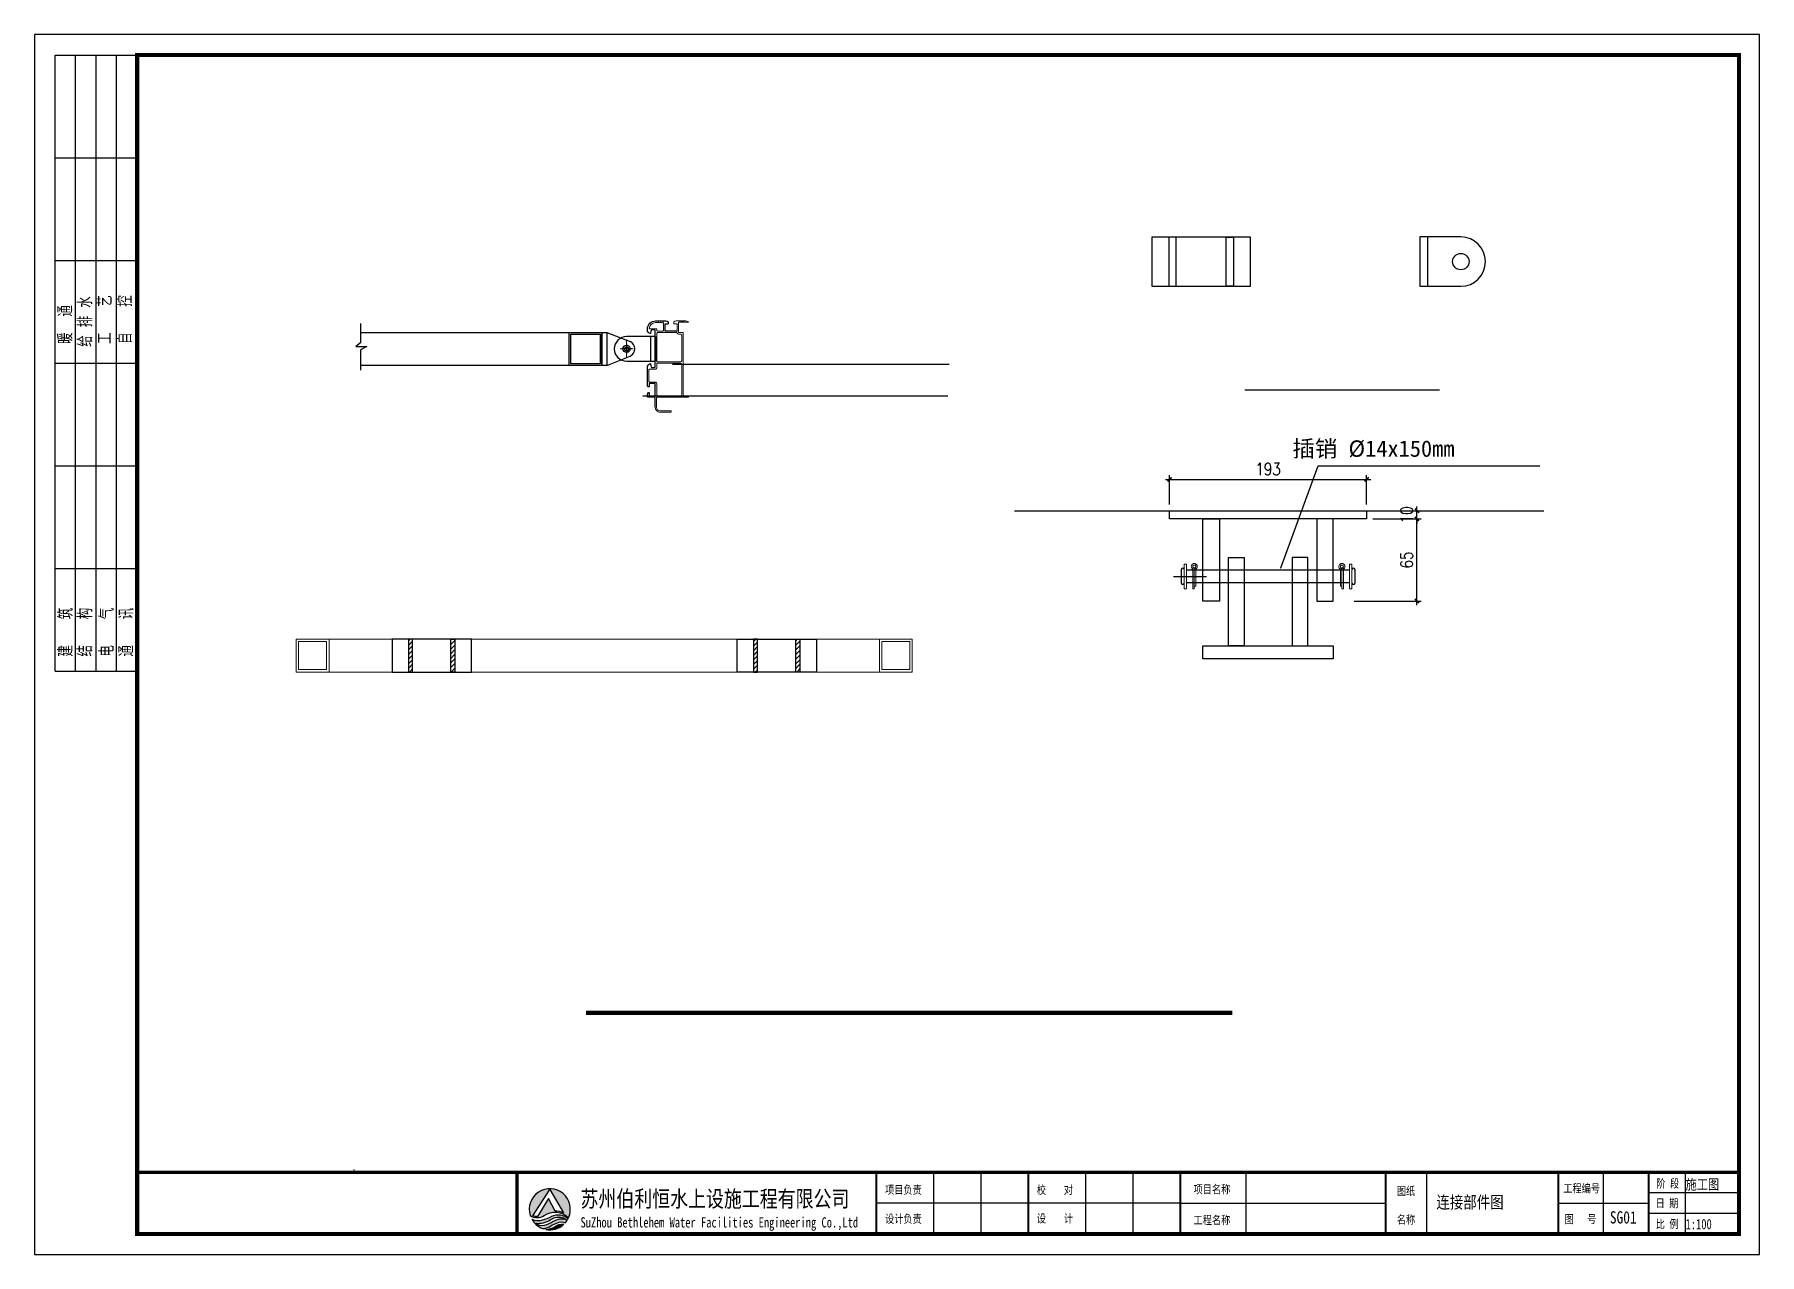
# Model space of a CAD drawing. Header units: millimetres. Extents: x 507050 to 511250, y 497254 to 500224.
import ezdxf
from ezdxf import colors
from ezdxf.entities.mleader import LeaderData, LeaderLine
from ezdxf.math import Vec2, Vec3

# ---------------------------------------------------------------- set-up
doc = ezdxf.new("R2010")
doc.units = ezdxf.units.MM
doc.header["$LTSCALE"] = 1000
doc.linetypes.add('CENTER', pattern=[2, 1.25, -0.25, 0.25, -0.25])
doc.linetypes.add('CENTER2', pattern=[28.575, 19.05, -3.175, 3.175, -3.175])
doc.layers.add('0 [HR] Dim', color=6, linetype='Continuous', lineweight=13)
doc.layers.add('图框', color=7, linetype='Continuous', lineweight=13)
for name, color, linetype in [('hjh文字', 7, 'Continuous'), ('HR-dimension', 9, 'Continuous'), ('W-ALUMINUM_FRAME铝架', 30, 'Continuous'), ('W-STEEL_KEEL钢龙骨', 5, 'Continuous'), ('铝横梁', 220, 'Continuous')]:
    doc.layers.add(name, color=color, linetype=linetype)
doc.styles.add('-宋体', font='', dxfattribs={"width": 0.8})
doc.styles.add('_TCH_DIM', font='SIMPLEX.shx', dxfattribs={"bigfont": 'hztxt.shx'})
doc.styles.add('HZTXT', font='txtw.shx', dxfattribs={"width": 0.8, "bigfont": 'hztxtw.shx'})
doc.styles.get("Standard").update_dxf_attribs({"font": 'simplex.shx', "width": 0.8, "bigfont": 'hztxt.shx'})
doc.styles.add('图框', font='')
doc.styles.add('宋体', font='')
doc.styles.add('黑体', font='simhei.ttf', dxfattribs={"width": 0.8})
doc.styles.get('-宋体').set_extended_font_data('SimSun')
doc.styles.get('图框').set_extended_font_data('SimSun')
doc.styles.get('宋体').set_extended_font_data('SimSun')
doc.dimstyles.new('HR-A2-DIM10', dxfattribs={"dimscale": 10, "dimtxt": 3, "dimasz": 1, "dimexe": 1, "dimexo": 1.5, "dimgap": 1, "dimtad": 1, "dimdec": 1, "dimdsep": 46, "dimtxsty": 'HZTXT', "dimblk": 'ARCHTICK', "dimcen": 0, "dimdle": 1, "dimclrd": 256, "dimclre": 256, "dimclrt": 6, "dimadec": 1, "dimazin": 0, "dimtfac": 1, "dimtdec": 1, "dimtix": 1, "dimtmove": 2, "dimatfit": 3, "dimfxl": 15, "dimtolj": 1, "dimtzin": 0, "dimarcsym": 1})

# ---------------------------------------------------------------- blocks, each defined once
blk = doc.blocks.new('连接')
at = {"layer": 'W-STEEL_KEEL钢龙骨'}
blk.add_lwpolyline([(503898.8, 498604.5), (503898.8, 498534.5), (503958.8, 498534.5), (503958.8, 498604.5)], dxfattribs=at)
blk.add_circle((503928.8, 498604.5), 5, dxfattribs=at)
blk.add_arc((503928.8, 498604.5), 30, 0, 180, dxfattribs=at)
blk = doc.blocks.new('滚轮支架 -left')
for p, q in [((-50, 10), (-22.4, 81)), ((50, 10), (22.4, 81))]:
    blk.add_line(p, q)
at = {"color": 3, "linetype": 'CENTER2'}
for p, q in [((-15, 70), (15, 70)), ((0, 85), (0, 55))]:
    blk.add_line(p, q, dxfattribs=at)
blk.add_lwpolyline([(-50, 10), (50, 10), (50, -5), (-50, -5)], close=True)
blk.add_circle((0, 70), 11)
blk.add_arc((0, 70), 25, 26.1956, 153.8044)
blk = doc.blocks.new('asasd')
at = {"layer": '0 [HR] Dim', "color": 3, "linetype": 'CENTER2'}
for p, q in [((502165.4, 500785.1), (502165.4, 500841.1)), ((502165.4, 500785.1), (502165.4, 500841.1)), ((502185.4, 500813.1), (502145.4, 500813.1)), ((502185.4, 500813.1), (502145.4, 500813.1))]:
    blk.add_line(p, q, dxfattribs=at)
at = {"rotation": 270}
blk.add_blockref('滚轮支架 -left', (502095.4, 500813.1), dxfattribs=at)
blk.add_blockref('滚轮支架 -left', (502095.4, 500813.1), dxfattribs=at)
blk = doc.blocks.new('_ArchTick')
at = {"color": 0, "linetype": 'ByBlock', "const_width": 0.4}
blk.add_lwpolyline([(-0.5, -0.5), (0.5, 0.5)], dxfattribs=at)
blk = doc.blocks.new('*D45')
at = {"layer": 'Defpoints', "color": 0, "ltscale": 1.5, "transparency": 16777216}
for p in [(510293.8, 499140.9), (509813.8, 499064.6), (510293.8, 499064.6)]:
    blk.add_point(p, dxfattribs=at)
at = {"layer": 'HR-dimension', "lineweight": -2, "ltscale": 1.5, "transparency": 16777216}
for p, q in [((509803.8, 499140.9), (510303.8, 499140.9)), ((509813.8, 499079.6), (509813.8, 499150.9)), ((510293.8, 499079.6), (510293.8, 499150.9))]:
    blk.add_line(p, q, dxfattribs=at)
at = {"layer": 'HR-dimension', "lineweight": -2, "ltscale": 1.5, "transparency": 16777216, "xscale": 10, "yscale": 10, "zscale": 10, "rotation": 180}
blk.add_blockref('_ArchTick', (509813.8, 499140.9), dxfattribs=at)
at = {"layer": 'HR-dimension', "lineweight": -2, "ltscale": 1.5, "transparency": 16777216, "xscale": 10, "yscale": 10, "zscale": 10}
blk.add_blockref('_ArchTick', (510293.8, 499140.9), dxfattribs=at)
at = {"layer": 'HR-dimension', "color": 6, "ltscale": 1.5, "transparency": 16777216, "insert": (510053.8, 499165.9), "char_height": 30, "width": 61.714, "attachment_point": 5, "style": 'HZTXT'}
blk.add_mtext('\\A1;{\\Ftxtw,hztxtw|c134;193}', dxfattribs=at)
blk = doc.blocks.new('*D46')
at = {"layer": 'Defpoints', "color": 0, "ltscale": 1.5, "transparency": 16777216}
for p in [(510293.8, 499044.6), (510416.2, 499044.6), (510248.8, 498844.6)]:
    blk.add_point(p, dxfattribs=at)
at = {"layer": 'HR-dimension', "lineweight": -2, "ltscale": 1.5, "transparency": 16777216}
for p, q in [((510308.8, 499044.6), (510426.2, 499044.6)), ((510416.2, 498834.6), (510416.2, 499054.6)), ((510263.8, 498844.6), (510426.2, 498844.6))]:
    blk.add_line(p, q, dxfattribs=at)
at = {"layer": 'HR-dimension', "lineweight": -2, "ltscale": 1.5, "transparency": 16777216, "xscale": 10, "yscale": 10, "zscale": 10}
for p, rotation in [((510416.2, 499044.6), 90), ((510416.2, 498844.6), 270)]:
    blk.add_blockref('_ArchTick', p, dxfattribs=dict(at, rotation=rotation))
at = {"layer": 'HR-dimension', "color": 6, "ltscale": 1.5, "transparency": 16777216, "insert": (510391.2, 498944.6), "char_height": 30, "attachment_point": 5, "rotation": 90, "style": 'HZTXT'}
blk.add_mtext('\\A1;{\\Ftxtw,hztxtw|c134;65}', dxfattribs=at)
blk = doc.blocks.new('*D47')
at = {"layer": 'Defpoints', "color": 0, "ltscale": 1.5, "transparency": 16777216}
for p in [(510293.8, 499064.6), (510293.8, 499044.6), (510416.2, 499064.6)]:
    blk.add_point(p, dxfattribs=at)
at = {"layer": 'HR-dimension', "lineweight": -2, "ltscale": 1.5, "transparency": 16777216}
for p, q in [((510308.8, 499064.6), (510426.2, 499064.6)), ((510308.8, 499044.6), (510426.2, 499044.6)), ((510416.2, 499064.6), (510416.2, 499074.6)), ((510416.2, 499044.6), (510416.2, 499064.6)), ((510416.2, 499044.6), (510416.2, 499034.6))]:
    blk.add_line(p, q, dxfattribs=at)
at = {"layer": 'HR-dimension', "lineweight": -2, "ltscale": 1.5, "transparency": 16777216, "xscale": 10, "yscale": 10, "zscale": 10}
for p, rotation in [((510416.2, 499064.6), 270), ((510416.2, 499044.6), 90)]:
    blk.add_blockref('_ArchTick', p, dxfattribs=dict(at, rotation=rotation))
at = {"layer": 'HR-dimension', "color": 6, "ltscale": 1.5, "transparency": 16777216, "insert": (510391.2, 499054.6), "char_height": 30, "attachment_point": 5, "rotation": 90, "style": 'HZTXT'}
blk.add_mtext('\\A1;10', dxfattribs=at)
blk = doc.blocks.new('adasdasdasd')
at = {"layer": 'W-STEEL_KEEL钢龙骨'}
for points in [[(504452.6, 499048.4), (504572.6, 499048.4), (504572.6, 499108.4), (504452.6, 499108.4)], [(504473.1, 499048.4), (504482.1, 499048.4), (504482.1, 499108.4), (504473.1, 499108.4)], [(504552.1, 499048.4), (504543.1, 499048.4), (504543.1, 499108.4), (504552.1, 499108.4)]]:
    blk.add_lwpolyline(points, close=True, dxfattribs=at)
blk = doc.blocks.new('asdasfasdfdsf')
at = {"layer": 'W-STEEL_KEEL钢龙骨'}
blk.add_lwpolyline([(504961.376286, 498950.51702), (504971.376286, 498950.51702), (504971.376286, 499010.51702), (504961.376286, 499010.51702)], close=True, dxfattribs=at)
for points in [[(505011.376286, 499010.51702), (504971.376286, 499010.51702)], [(504971.376286, 498950.51702), (505011.376286, 498950.51702)]]:
    blk.add_lwpolyline(points, dxfattribs=at)
blk.add_circle((505011.376286, 498980.51702), 9.966616, dxfattribs=at)
blk.add_arc((505011.376286, 498980.51702), 30, 270, 90, dxfattribs=at)
blk = doc.blocks.new('A$C3ad6133d')
at = {"color": 7, "linetype": 'Continuous', "lineweight": 15}
for p, q in [((-3.7, 24), (-3.7, -16)), ((-3.7, 24), (0, 24)), ((3.7, 30.4), (0, 30.4)), ((0, -16), (0, 30.4)), ((3.7, -16), (3.7, 30.4))]:
    blk.add_line(p, q, dxfattribs=at)
at = {"color": 8, "linetype": 'Continuous', "lineweight": 15}
for p, q in [((-4.9, -18.6), (-2.4, -21.4)), ((-3.7, -16), (3.7, -16)), ((4.9, -18.6), (2.4, -21.4))]:
    blk.add_line(p, q, dxfattribs=at)
at = {"color": 7, "linetype": 'Continuous', "lineweight": 15}
for centre, radius, start, end in [((0, -24.1), 7.35, 131.3178, 48.6822), ((-7.1, -16), 3.47, 311.3178, 0), ((0, -24.1), 3.67, 131.3178, 48.6822), ((-7.1, -16), 7.14, 311.3178, 0), ((7.1, -16), 7.14, 180, 228.6822), ((7.1, -16), 3.47, 180, 228.6822)]:
    blk.add_arc(centre, radius, start, end, dxfattribs=at)
blk = doc.blocks.new('$TITLEBLK$00000187')
h = blk.add_hatch(color=140)
h.dxf.hatch_style = 1
h.paths.add_polyline_path([(-294.3, 4.5, 0.294083), (-290.89, 4.48, -0.363756), (-284.97, 3.96, 1.450144)])
h.paths.add_polyline_path([(-289.53, 10.8), (-286.23, 5.12, 0.101723), (-288.23, 5.58), (-289.84, 8.66), (-292.52, 4.26, -0.081837), (-293.64, 4.38)], flags=16)
h = blk.add_hatch(color=174)
h.paths.add_polyline_path([(-285.05, 3.78, 0.296692), (-289.05, 4.29, -0.04264), (-291.3, 3.4, -0.209747), (-293.92, 3.62, 0.179915), (-291.3, 1.33, 0.169783), (-289.28, 1.97, -0.05744), (-287.69, 2.74, -0.214092), (-285.77, 2.71, 0.064571)])
h.paths.add_polyline_path([(-288.71, 3.03, -0.084014), (-290.89, 2.08, -0.271733), (-292.96, 2.61, 0.071966), (-291.58, 2.64, 0.098278), (-289.75, 3.23, -0.072406), (-288.51, 3.9, -0.088156), (-286.96, 4.07, -0.181988), (-285.56, 3.48, 0.206106)], flags=16)
blk.add_hatch(color=174).paths.add_polyline_path([(-286.08, 2.39, 0.189728), (-288.25, 1.81, -0.126537), (-290.52, 1.1, 0.245013)])
for p, q in [((-196, 0), (-196, 15)), ((-184.5, 0), (-184.5, 15)), ((-159, 0), (-159, 15)), ((-147.5, 0), (-147.5, 15)), ((-120, 0), (-120, 15)), ((-76, 0), (-76, 15)), ((-33, 0), (-33, 15)), ((-13, 0), (-13, 15)), ((0, 0), (0, 15)), ((0, 10), (-22, 10)), ((-136, 7.5), (-210, 7.5)), ((-136, 7.5), (-86, 7.5)), ((-44, 7.5), (-22, 7.5)), ((0, 5), (-22, 5))]:
    blk.add_line(p, q)
for points, const_width in [([(-297.54, 0), (-297.54, 15), (0, 15)], 0.8), ([(-210, 0), (-210, 15)], 0.5), ([(-173, 0), (-173, 15)], 0.5), ([(-136, 0), (-136, 15)], 0.5), ([(-86, 0), (-86, 15)], 0.5), ([(-44, 0), (-44, 15)], 0.5), ([(-22, 0), (-22, 15)], 0.5)]:
    blk.add_lwpolyline(points, dxfattribs=dict(const_width=const_width))
for points in [[(-294.3, 4.5, 0.294083), (-290.89, 4.48, -0.363756), (-284.97, 3.96, 1.450144)], [(-293.64, 4.38), (-289.53, 10.8), (-286.23, 5.12, 0.101723), (-288.23, 5.58), (-289.84, 8.66), (-292.52, 4.26, -0.081837)]]:
    blk.add_lwpolyline(points, format="xyb", close=True)
for points in [[(-293.92, 3.62, 0.209747), (-291.3, 3.4, 0.04264), (-289.05, 4.29, -0.296692), (-285.05, 3.78)], [(-292.96, 2.61, 0.071966), (-291.58, 2.64, 0.098278), (-289.75, 3.23, -0.072406), (-288.51, 3.9, -0.088156), (-286.96, 4.07, -0.181988), (-285.56, 3.48, 0.206106), (-288.71, 3.03, -0.084014), (-290.89, 2.08, -0.271733), (-292.96, 2.61)], [(-291.3, 1.33, 0.169783), (-289.28, 1.97, -0.05744), (-287.69, 2.74, -0.214092), (-285.77, 2.71, -0.214092)], [(-290.52, 1.1, 0.126537), (-288.25, 1.81, -0.189728), (-286.08, 2.39, -0.189728)]]:
    blk.add_lwpolyline(points, format="xyb")
for start, end in [(208.4706, 249.2676), (258.5751, 313.6432), (318.8384, 333.6165)]:
    blk.add_arc((-289.53, 6), 5, start, end)
at = {"style": '图框'}
for s, height, width, p in [('阶 段', 2, 0.8, (-20.12, 11.27)), ('苏州伯利恒水上设施工程有限公司', 4, 0.8, (-282.06, 6.56)), ('项目负责', 2, 0.8, (-207.92, 9.74)), ('校    对', 2, 0.8, (-170.97, 9.69)), ('项目名称', 2, 0.8, (-132.8, 9.86)), ('图纸', 2, 0.8, (-83.31, 9.46)), ('工程编号', 2, 0.8, (-42.79, 10.08)), ('日 期', 2, 0.8, (-20.31, 6.48)), ('SuZhou Bethlehem Water Facilities Engineering Co.,Ltd ', 2.5, 0.75, (-282.06, 1.57)), ('设计负责', 2, 0.8, (-207.92, 2.68)), ('设    计 ', 2, 0.8, (-170.97, 2.75)), ('工程名称', 2, 0.8, (-132.8, 2.36)), ('名称', 2, 0.8, (-83.31, 2.46)), ('图   号', 2, 0.8, (-42.46, 2.6)), ('比 例', 2, 0.8, (-20.27, 1.42))]:
    blk.add_text(s, height=height, dxfattribs=dict(at, width=width)).set_placement(p)
for tag, p in [('项目负责人', (-195.69, 9.64)), ('校对', (-155.51, 9.54)), ('设计负责人', (-195.69, 2.2)), ('设计人', (-156.48, 2.3))]:
    blk.add_attdef(tag, p, '', height=3)
for tag, p, height, style, width in [('项目名称', (-115.66, 9.53), 3, '-宋体', 0.8), ('阶段', (-12.96, 10.81), 2.5, '黑体', 0.8), ('图名', (-73.67, 6.22), 3, '-宋体', 0.8), ('日期', (-12.96, 5.8), 2.5, '黑体', 0.8), ('工程名称', (-115.65, 1.97), 3, '-宋体', 0.8), ('图号', (-31.44, 2.55), 3, '_TCH_DIM', 0.7), ('比例', (-12.96, 1.14), 2.5, '黑体', 0.8)]:
    blk.add_attdef(tag, p, '', height=height, dxfattribs=dict(style=style, width=width))
blk = doc.blocks.new('$TITLEBLK$00000095')
for p, q in [((-150, 20), (-150, 0)), ((-150, 20), (0, 20)), ((-125, 20), (-125, 0)), ((-100, 20), (-100, 0)), ((-75, 20), (-75, 0)), ((-75, 20), (-75, 0)), ((-50, 20), (-50, 0)), ((-25, 20), (-25, 0)), ((0, 20), (0, 0)), ((-150, 15), (-75, 15)), ((-75, 15), (0, 15)), ((-150, 10), (-75, 10)), ((-75, 10), (0, 10)), ((-150, 5), (-75, 5)), ((-75, 5), (0, 5))]:
    blk.add_line(p, q)
at = {"width": 0.8}
for s, p in [('建   筑', (-146.45, 15.65)), ('暖  通', (-70.35, 15.73)), ('结   构', (-146.45, 10.91)), ('给 排 水', (-71.03, 10.9)), ('电   气', (-146.45, 5.65)), ('工   艺', (-70.35, 6.13)), ('通   讯', (-146.45, 0.88)), ('自   控', (-70.35, 1.24))]:
    blk.add_text(s, height=3.509, dxfattribs=at).set_placement(p)
blk = doc.blocks.new('rgthtyjyuk')
blk.add_lwpolyline([(0, 0), (420, 0), (420, 297), (0, 297)], close=True)
at = {"const_width": 1}
blk.add_lwpolyline([(25, 5), (415, 5), (415, 292), (25, 292)], close=True, dxfattribs=at)
at = {"const_width": 0.8}
blk.add_lwpolyline([(415, 20), (25, 20)], dxfattribs=at)
at = {"rotation": 90}
blk.add_blockref('$TITLEBLK$00000095', (25, 292), dxfattribs=at)

msp = doc.modelspace()

# ---------------------------------------------------------------- hatches: boundary and pattern name
h = msp.add_hatch()
h.set_pattern_fill('ANSI31', color=256, scale=5)
h.set_pattern_definition([(45, (4477.604, 619.172), (-5.61266008, 5.61266008), [])])
h.paths.add_polyline_path([(507960.9, 498671.9), (507970.9, 498671.9), (507970.9, 498751.9), (507960.9, 498751.9)])
h.paths.add_polyline_path([(508073.9, 498671.9), (508063.9, 498671.9), (508063.9, 498751.9), (508073.9, 498751.9)])
h.paths.add_polyline_path([(508800.9, 498671.9), (508810.9, 498671.9), (508810.9, 498751.9), (508800.9, 498751.9)])
h.paths.add_polyline_path([(508913.9, 498671.9), (508903.9, 498671.9), (508903.9, 498751.9), (508913.9, 498751.9)])

# ---------------------------------------------------------------- linework, layer by layer
at = {"color": 3}
for p, q in [((507844.4, 499498.4), (508431.8, 499498.4)), ((508431.8, 499418.4), (508431.8, 499498.4)), ((508431.8, 499498.4), (508431.8, 499418.4)), ((508431.8, 499418.4), (508431.8, 499469.4)), ((508431.8, 499418.4), (507844.4, 499418.4))]:
    msp.add_line(p, q, dxfattribs=at)
at = {"color": 3, "lineweight": 5}
for p, q in [((508351.8, 499418.4), (508351.8, 499498.4)), ((508431.8, 499438.4), (508431.8, 499498.4)), ((508431.8, 499418.4), (508431.8, 499498.4))]:
    msp.add_line(p, q, dxfattribs=at)
at = {"color": 1, "lineweight": -3}
for p, q in [((508603.3, 499421.4), (509277.7, 499421.4)), ((509274, 499343.4), (508531.6, 499343.4))]:
    msp.add_line(p, q, dxfattribs=at)
at = {"color": 4}
for p, q in [((509842.5, 498921.1), (509842.5, 498888.1)), ((509855.5, 498920.6), (510252.1, 498920.6)), ((510265.1, 498921.1), (510265.1, 498888.1)), ((510252.1, 498888.6), (509855.5, 498888.6))]:
    msp.add_line(p, q, dxfattribs=at)
at = {"color": 1, "linetype": 'CENTER', "ltscale": 0.16}
msp.add_line((509823.8, 498904.6), (509903.8, 498904.6), dxfattribs=at)
at = {"color": 3}
for points in [[(508351.8, 499498.4), (508431.8, 499498.4), (508431.8, 499418.4), (508351.8, 499418.4)], [(508355.8, 499494.4), (508427.8, 499494.4), (508427.8, 499422.4), (508355.8, 499422.4)]]:
    msp.add_lwpolyline(points, close=True, dxfattribs=at)
at = {"color": 3, "lineweight": 5}
for points in [[(508431.8, 499498.4), (508351.8, 499498.4), (508351.8, 499418.4), (508431.8, 499418.4)], [(508427.8, 499494.4), (508355.8, 499494.4), (508355.8, 499422.4), (508427.8, 499422.4)], [(507687.4, 498751.9), (507767.4, 498751.9), (507767.4, 498671.9), (507687.4, 498671.9)], [(509187.4, 498751.9), (509107.4, 498751.9), (509107.4, 498671.9), (509187.4, 498671.9)], [(507693.4, 498745.9), (507761.4, 498745.9), (507761.4, 498677.9), (507693.4, 498677.9)], [(509181.4, 498745.9), (509113.4, 498745.9), (509113.4, 498677.9), (509181.4, 498677.9)]]:
    msp.add_lwpolyline(points, close=True, dxfattribs=at)
for points in [[(509813.8, 499064.6), (510293.8, 499064.6), (510293.8, 499044.6), (509813.8, 499044.6)], [(509895.3, 499044.6), (509935.3, 499044.6), (509935.3, 498844.6), (509895.3, 498844.6)], [(510212.3, 499044.6), (510172.3, 499044.6), (510172.3, 498844.6), (510212.3, 498844.6)], [(507920.9, 498671.9), (508113.9, 498671.9), (508113.9, 498751.9), (507920.9, 498751.9)], [(507960.9, 498671.9), (507970.9, 498671.9), (507970.9, 498751.9), (507960.9, 498751.9)], [(508073.9, 498671.9), (508063.9, 498671.9), (508063.9, 498751.9), (508073.9, 498751.9)], [(508953.9, 498671.9), (508760.9, 498671.9), (508760.9, 498751.9), (508953.9, 498751.9)], [(508800.9, 498671.9), (508810.9, 498671.9), (508810.9, 498751.9), (508800.9, 498751.9)], [(508913.9, 498671.9), (508903.9, 498671.9), (508903.9, 498751.9), (508913.9, 498751.9)]]:
    msp.add_lwpolyline(points, close=True)
msp.add_lwpolyline([(507687.4, 498751.9), (509187.4, 498751.9), (509187.4, 498671.9), (507687.4, 498671.9)], dxfattribs=at)
at = {"const_width": 10}
msp.add_lwpolyline([(508393, 497842.1), (509966.8, 497842.1)], dxfattribs=at)
at = {"color": 4}
for centre, start, end in [((509846, 498921.1), 0, 180), ((510261.6, 498921.1), 0, 180), ((509846, 498888.1), 180, 0), ((510261.6, 498888.1), 180, 0)]:
    msp.add_arc(centre, 3.5, start, end, dxfattribs=at)
at = {"color": 1}
msp.add_solid([(507830.9, 497461, 1.8), (507830.9, 497458.4, 1.8), (507823.2, 497459.7, 1.8)], dxfattribs=at)
at = {"layer": 'W-ALUMINUM_FRAME铝架', "linetype": 'ByBlock', "ltscale": 0.5}
for p, q in [((508585.2, 499518.6), (508585.2, 499502.6)), ((508614.2, 499501.6), (508586.2, 499501.6))]:
    msp.add_line(p, q, dxfattribs=at)
for points in [[(508561.7, 499316.6), (508561.7, 499338.6, 0.414214), (508559.7, 499340.6), (508544.7, 499340.6, -0.414214), (508542.7, 499342.6), (508542.7, 499346.6, -0.2424), (508545.2, 499352.1), (508546.5, 499352.1, -0.414214), (508546.7, 499351.9), (508546.7, 499345.1, 0.414214), (508547.7, 499344.1), (508560.7, 499344.1, 0.414214), (508561.7, 499345.1), (508561.7, 499373.1, 0.414214), (508560.7, 499374.1), (508547.7, 499374.1, 0.414214), (508546.7, 499373.1), (508546.7, 499366.3, -0.414214), (508546.5, 499366.1), (508545.2, 499366.1, -0.414214), (508542.7, 499368.6), (508542.7, 499379), (508542.7, 499393.2, -0.198912), (508542.8, 499393.4), (508543.1, 499393.7, 0.414214), (508543.1, 499394), (508542.8, 499394.3, -0.198912), (508542.7, 499394.4), (508542.7, 499413.2, -0.313684), (508549.3, 499422.6, -0.403535), (508550.5, 499421.8), (508551.8, 499414.4, 0.362489), (508552.8, 499413.6), (508559.7, 499413.6, 0.414214), (508561.7, 499415.6), (508561.7, 499458.5, -0.198912), (508561.8, 499458.6), (508562.1, 499458.9, 0.414214), (508562.1, 499459.2), (508561.8, 499459.5, -0.198912), (508561.7, 499459.7), (508561.7, 499502.6, 0.414214), (508559.7, 499504.6), (508552.8, 499504.6, 0.362489), (508551.8, 499503.8), (508550.5, 499496.4, -0.362489), (508549.5, 499495.6, -0.326255), (508542.7, 499505), (508542.7, 499506.6, -0.414214), (508562.7, 499526.6), (508567.4, 499526.6)], [(508565.1, 499526.6), (508567.4, 499526.6, -0.198912), (508567.6, 499526.5), (508567.9, 499526.1, 0.414214), (508568.2, 499526.1), (508568.5, 499526.5, -0.198912), (508568.6, 499526.6), (508569.4, 499526.6, -0.198912), (508569.6, 499526.5), (508569.9, 499526.1, 0.414214), (508570.2, 499526.1), (508570.5, 499526.5, -0.198912), (508570.6, 499526.6), (508571.4, 499526.6, -0.198912), (508571.6, 499526.5), (508571.9, 499526.1, 0.414214), (508572.2, 499526.1), (508572.5, 499526.5, -0.198912), (508572.6, 499526.6), (508573.4, 499526.6, -0.198912), (508573.6, 499526.5), (508573.9, 499526.1, 0.414214), (508574.2, 499526.1), (508574.5, 499526.5, -0.198912), (508574.6, 499526.6), (508575.4, 499526.6, -0.198912), (508575.6, 499526.5), (508575.9, 499526.1, 0.414214), (508576.2, 499526.1), (508576.5, 499526.5, -0.198912), (508576.6, 499526.6), (508577.4, 499526.6, -0.198912), (508577.6, 499526.5), (508577.9, 499526.1, 0.414214), (508578.2, 499526.1), (508578.5, 499526.5, -0.198912), (508578.6, 499526.6), (508579.4, 499526.6, -0.198912), (508579.6, 499526.5), (508579.9, 499526.1, 0.414214), (508580.2, 499526.1), (508580.5, 499526.5, -0.198912), (508580.6, 499526.6), (508581.4, 499526.6, -0.198912), (508581.6, 499526.5), (508581.9, 499526.1, 0.414214), (508582.2, 499526.1), (508582.5, 499526.5, -0.198912), (508582.6, 499526.6), (508584.4, 499526.6), (508587.7, 499526.6, -0.2424), (508593.2, 499524.1), (508593.2, 499519.8)], [(508586.2, 499519.6), (508593, 499519.6, 0.415615), (508593.2, 499519.8)]]:
    msp.add_lwpolyline(points, format="xyb", dxfattribs=at)
at = {"layer": 'W-ALUMINUM_FRAME铝架', "linetype": 'ByBlock', "lineweight": 20, "ltscale": 0.5}
for points in [[(508581.7, 499519.6, 0.414214), (508578.7, 499522.6), (508562.7, 499522.6), (508562.7, 499522.6, 0.397093), (508546.8, 499507.6), (508546.8, 499507.6), (508565.2, 499507.6), (508565.2, 499503.6, 0.413909), (508567.2, 499501.6), (508579.7, 499501.6, 0.414518), (508581.7, 499503.6)], [(508626.2, 499420.6), (508626.2, 499347.1, -0.414214), (508623.2, 499344.1), (508568.2, 499344.1, -0.414214), (508565.2, 499347.1), (508565.2, 499374.6, 0.414214), (508562.2, 499377.6), (508549.2, 499377.6, -0.414214), (508546.2, 499380.6), (508546.2, 499406.1, -0.414214), (508549.2, 499409.1), (508562.2, 499409.1, 0.414214), (508565.2, 499412.1), (508565.2, 499421.6, -0.414214), (508567.2, 499423.6), (508623.2, 499423.6, -0.414214)]]:
    msp.add_lwpolyline(points, format="xyb", close=True, dxfattribs=at)
at = {"layer": 'W-ALUMINUM_FRAME铝架', "lineweight": 5}
msp.add_lwpolyline([(508561.7, 499316.6, 0.414214), (508573.7, 499304.6), (508591.3, 499304.6), (508599.7, 499304.6, 0.414214), (508600.7, 499305.6), (508600.7, 499306.6, 0.414214), (508599.7, 499307.6), (508573.7, 499307.6, -0.414214), (508564.7, 499316.6), (508564.7, 499338.6, -0.414214), (508566.7, 499340.6), (508641.7, 499340.6, 0.414214), (508642.7, 499341.6), (508642.7, 499342.6, 0.414214), (508641.7, 499343.6), (508630.2, 499343.6, -2.414214), (508629.7, 499344.1), (508629.7, 499393.2, 0.198912), (508629.7, 499393.4), (508629.4, 499393.7, -0.414214), (508629.4, 499394), (508629.7, 499394.3, 0.198912), (508629.7, 499394.4), (508629.7, 499458.5), (508629.7, 499458.5, 0.198912), (508629.7, 499458.6), (508629.4, 499458.9, -0.414214), (508629.4, 499459.2), (508629.7, 499459.5, 0.198912), (508629.7, 499459.7), (508629.7, 499497.1, 0.414214), (508628.7, 499498.1), (508619.7, 499498.1, -0.414214), (508618.7, 499499.1), (508618.7, 499522.6, -0.414214), (508619.7, 499523.6), (508642.5, 499523.6, 0.414214), (508642.7, 499523.8), (508642.7, 499524.1, 0.165289), (508634.2, 499526.6)], format="xyb", dxfattribs=at)
at = {"layer": 'W-ALUMINUM_FRAME铝架', "linetype": 'ByBlock', "lineweight": 0, "ltscale": 0.5}
msp.add_lwpolyline([(508635.4, 499526.6), (508633, 499526.6, 0.198912), (508632.9, 499526.5), (508632.6, 499526.1, -0.414214), (508632.3, 499526.1), (508632, 499526.5, 0.198912), (508631.8, 499526.6), (508631, 499526.6, 0.198912), (508630.9, 499526.5), (508630.6, 499526.1, -0.414214), (508630.3, 499526.1), (508630, 499526.5, 0.198912), (508629.8, 499526.6), (508629, 499526.6, 0.198912), (508628.9, 499526.5), (508628.6, 499526.1, -0.414214), (508628.3, 499526.1), (508628, 499526.5, 0.198912), (508627.8, 499526.6), (508627, 499526.6, 0.198912), (508626.9, 499526.5), (508626.6, 499526.1, -0.414214), (508626.3, 499526.1), (508626, 499526.5, 0.198912), (508625.8, 499526.6), (508625, 499526.6, 0.198912), (508624.9, 499526.5), (508624.6, 499526.1, -0.414214), (508624.3, 499526.1), (508624, 499526.5, 0.198912), (508623.8, 499526.6), (508623, 499526.6, 0.198912), (508622.9, 499526.5), (508622.6, 499526.1, -0.414214), (508622.3, 499526.1), (508622, 499526.5, 0.198912), (508621.8, 499526.6), (508621, 499526.6, 0.198912), (508620.9, 499526.5), (508620.6, 499526.1, -0.414214), (508620.3, 499526.1), (508620, 499526.5, 0.198912), (508619.8, 499526.6), (508619, 499526.6, 0.198912), (508618.9, 499526.5), (508618.6, 499526.1, -0.414214), (508618.3, 499526.1), (508618, 499526.5, 0.198912), (508617.8, 499526.6), (508612.7, 499526.6, 0.2424), (508607.2, 499524.1), (508607.2, 499519.8, 0.414214), (508607.4, 499519.6), (508614.2, 499519.6, -0.414214), (508615.2, 499518.6), (508615.2, 499502.6)], format="xyb", dxfattribs=at)
at = {"layer": 'W-ALUMINUM_FRAME铝架', "lineweight": 5}
msp.add_lwpolyline([(508615.3, 499497, 0.356394), (508618.2, 499494.6), (508623.2, 499494.6, -0.414214), (508626.2, 499491.6), (508626.2, 499429.6, -0.414214), (508623.2, 499426.6), (508567.2, 499426.6, -0.414214), (508565.2, 499428.6), (508565.2, 499495.6, -0.414214), (508568.2, 499498.6), (508613.3, 499498.6, -0.356394)], format="xyb", close=True, dxfattribs=at)
at = {"layer": 'W-ALUMINUM_FRAME铝架', "linetype": 'ByBlock', "ltscale": 0.5}
for centre, start, end in [((508586.2, 499518.6), 90, 180), ((508586.2, 499502.6), 180, 270), ((508614.2, 499502.6), 270, 0)]:
    msp.add_arc(centre, 1, start, end, dxfattribs=at)
at = {"layer": 'W-STEEL_KEEL钢龙骨'}
for points in [[(507844.4, 499520.2), (507844.4, 499473.6), (507832.5, 499464.5), (507859.3, 499464.5), (507844.4, 499456.1), (507844.4, 499406.6)], [(508549.9, 499488.5), (508549.9, 499428.5)], [(508561.9, 499488.5), (508561.9, 499428.5)], [(509997, 499359), (510471.1, 499359)]]:
    msp.add_lwpolyline(points, dxfattribs=at)
for points in [[(509957.4, 498950.7), (509995.2, 498950.7), (509995.2, 498735.6), (509957.4, 498735.6)], [(510150.2, 498950.7), (510112.5, 498950.7), (510112.5, 498735.6), (510150.2, 498735.6)], [(509895.3, 498735.6), (510212.3, 498735.6), (510212.3, 498704.2), (509895.3, 498704.2)]]:
    msp.add_lwpolyline(points, close=True, dxfattribs=at)
at = {"layer": '图框', "color": 4}
for points in [[(509855.5, 498934.6), (509849.5, 498934.6), (509849.5, 498874.6), (509855.5, 498874.6)], [(510252.1, 498934.6), (510258.1, 498934.6), (510258.1, 498874.6), (510252.1, 498874.6)]]:
    msp.add_lwpolyline(points, close=True, dxfattribs=at)
at = {"layer": '铝横梁'}
msp.add_line((509436, 499064.6), (510725.5, 499064.6), dxfattribs=at)

# ---------------------------------------------------------------- block references
at = {"xscale": 10, "yscale": 10, "zscale": 10}
msp.add_blockref('rgthtyjyuk', (507050.3, 497253.9), dxfattribs=at)
ref = msp.add_blockref('$TITLEBLK$00000187', (511200.3, 497303.9), dxfattribs=dict(xscale=10, yscale=10, zscale=10))
ref.add_attrib('图名', '连接部件图', (510463.6, 497366.1), dxfattribs={"color": 3, "height": 30, "style": '-宋体', "width": 0.8})
ref.add_attrib('图号', 'SG01', (510885.9, 497329.3), dxfattribs={"color": 3, "height": 30, "style": '黑体', "width": 0.8})
ref.add_attrib('阶段', '施工图', (511070.3, 497412), dxfattribs={"color": 3, "height": 25, "style": '黑体', "width": 0.8})
ref.add_attrib('比例', '1:100', (511070.3, 497315.3), dxfattribs={"color": 3, "height": 25, "style": '黑体', "width": 0.75})
at = {"layer": 'HR-dimension', "rotation": 180}
msp.add_blockref('A$C3ad6133d', (509874.1, 498904.6), dxfattribs=at)
at = {"layer": 'HR-dimension', "xscale": -1, "rotation": 180}
msp.add_blockref('A$C3ad6133d', (510233.5, 498904.6), dxfattribs=at)
at = {"layer": 'W-STEEL_KEEL钢龙骨'}
for name, p, xscale, yscale, zscale in [('adasdasdasd', (-497691.3, -497058.4), 1.997139791394061, 1.997139791394061, 1.997139791394061), ('asdasfasdfdsf', (-499499.6, -498290.1), 2, 2, 2), ('asasd', (105848.7, 97899.6), 0.8018140090120238, 0.8018140090120238, 0.8018140090120238)]:
    msp.add_blockref(name, p, dxfattribs=dict(at, xscale=xscale, yscale=yscale, zscale=zscale))
at = {"layer": 'W-STEEL_KEEL钢龙骨', "rotation": 90}
msp.add_blockref('连接', (1007096.4, -4470.3), dxfattribs=at)

# ---------------------------------------------------------------- texts
at = {"layer": 'hjh文字', "style": '宋体'}
msp.add_text('插销 %%C14x150mm', height=40, dxfattribs=at).set_placement((510113.3, 499195.8))

# ---------------------------------------------------------------- dimensions: what is measured, and where the dimension line sits
at = {"layer": 'HR-dimension', "ltscale": 1.5}
dim = msp.add_linear_dim(base=(510293.8, 499140.9), p1=(509813.8, 499064.6), p2=(510293.8, 499064.6), text='{\\Ftxtw,hztxtw|c134;193}', dimstyle='HR-A2-DIM10', override={"dimdec": 0, "dimlfac": 0.5}, dxfattribs=at)
dim.commit()
dim.dimension.update_dxf_attribs({"geometry": '*D45', "text_midpoint": (510053.8, 499165.9)})
dim = msp.add_linear_dim(base=(510416.2, 499044.6), p1=(510248.8, 498844.6), p2=(510293.8, 499044.6), angle=90, text='{\\Ftxtw,hztxtw|c134;65}', dimstyle='HR-A2-DIM10', override={"dimdec": 0, "dimlfac": 0.5}, dxfattribs=at)
dim.commit()
dim.dimension.update_dxf_attribs({"geometry": '*D46', "text_midpoint": (510391.2, 498944.6)})
dim = msp.add_linear_dim(base=(510416.2, 499064.6), p1=(510293.8, 499044.6), p2=(510293.8, 499064.6), angle=90, dimstyle='HR-A2-DIM10', override={"dimdec": 0, "dimlfac": 0.5}, dxfattribs=at)
dim.commit()
dim.dimension.update_dxf_attribs({"geometry": '*D47', "text_midpoint": (510391.2, 499054.6)})

# ---------------------------------------------------------------- leaders
ml = msp.add_multileader_mtext('Standard')
ml.set_content('', color=256)
ml.set_leader_properties()
ml.build(insert=Vec2(0, 0))
ctx = ml.context
ctx.base_point, ctx.plane_origin = Vec3(510715.2, 499174.1), Vec3(510083.3, 498921.6)
notes = []
notes.append((ctx, [(0, (1, 1, 0), (510176.1, 499174.1), (1, 0), 539.1, [(0, [(510083.3, 498921.6)], 0, [])])]))
ctx.mtext.insert, ctx.mtext.flow_direction = Vec3(510717.2, 499176.1), 5
for ctx, leaders in notes:
    for number, flags, end, landing, length, lines in leaders:
        leader = LeaderData()
        leader.index, (leader.has_last_leader_line, leader.has_dogleg_vector, leader.attachment_direction) = number, flags
        leader.last_leader_point, leader.dogleg_vector, leader.dogleg_length = Vec3(end), Vec3(landing), length
        for number, points, colour, breaks in lines:
            line = LeaderLine()
            line.index, line.vertices, line.color, line.breaks = number, Vec3.list(points), colors.encode_raw_color(colour), breaks
            leader.lines.append(line)
        ctx.leaders.append(leader)

doc.saveas('drawing.dxf')
